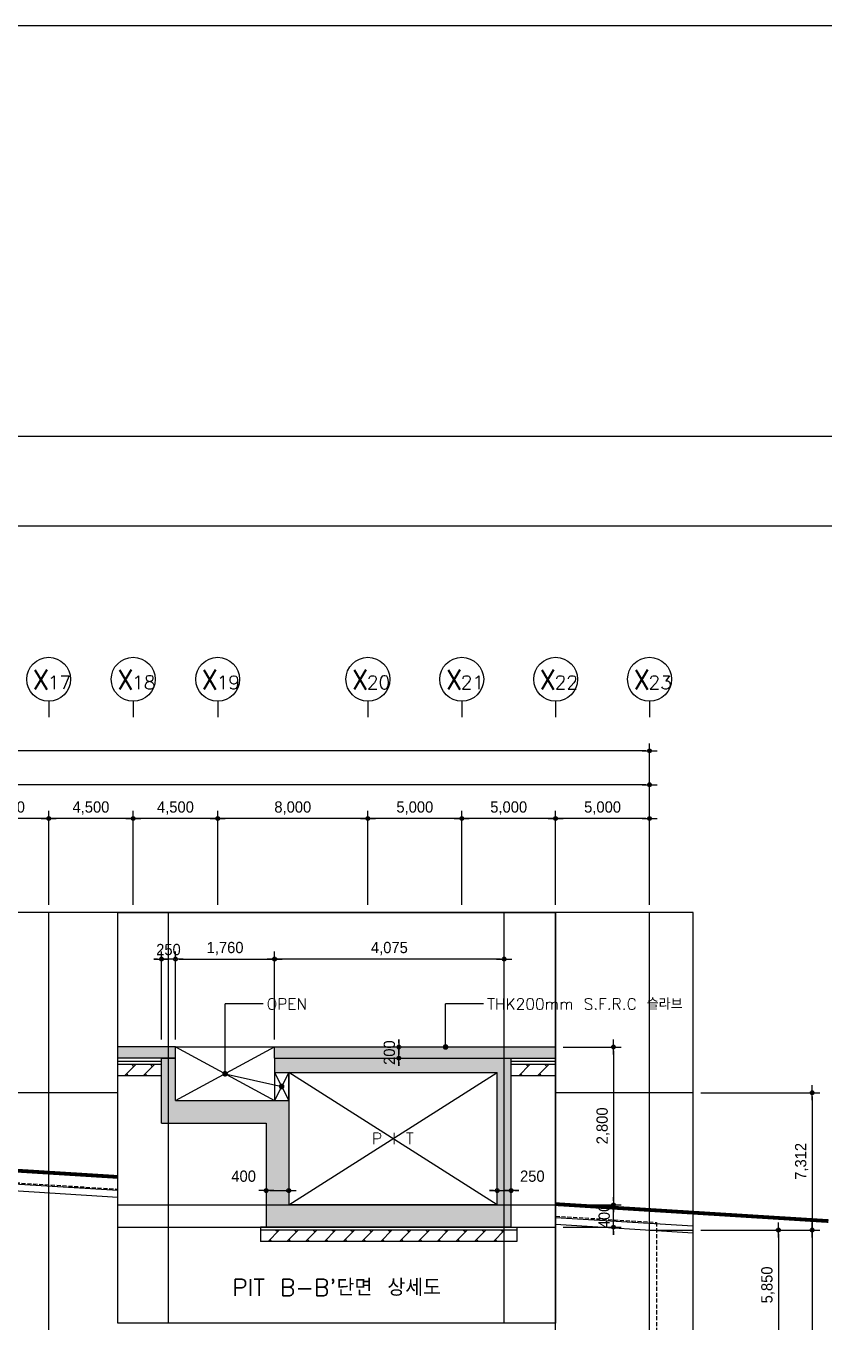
# Model space of a CAD drawing. Header units: millimetres. Extents: x 10462777 to 22643323, y 453826 to 1389191.
# Drawn here: x 11613512 to 11656024, y 723745 to 792772 of the extents above; entities that cross this region are included whole.
import ezdxf
from ezdxf.enums import TextEntityAlignment as Align

# ---------------------------------------------------------------- set-up
doc = ezdxf.new("R2010")
doc.units = ezdxf.units.MM
doc.header["$LTSCALE"] = 200
doc.header["$MEASUREMENT"] = 0
doc.header["$PDMODE"] = 35
doc.header["$PDSIZE"] = -5
doc.linetypes.add('HIDDEN_KS1', pattern=[0.26, 0.18, -0.08])
doc.linetypes.add('PHANTOM', pattern=[2.5, 1.25, -0.25, 0.25, -0.25, 0.25, -0.25])
doc.layers.get('0').update_dxf_attribs({"linetype": 'CONTINUOUS'})
doc.layers.get('DEFPOINTS').update_dxf_attribs({"linetype": 'CONTINUOUS'})
for name, color, linetype in [('252', 252, 'CONTINUOUS'), ('254', 254, 'CONTINUOUS'), ('CEN', 1, 'CONTINUOUS'), ('CENTER', 1, 'CONTINUOUS'), ('DIM', 4, 'CONTINUOUS'), ('E1', 4, 'CONTINUOUS'), ('EL', 9, 'CONTINUOUS'), ('ext', 4, 'CONTINUOUS'), ('HA', 5, 'CONTINUOUS'), ('open', 1, 'CONTINUOUS'), ('S.F.R.C', 2, 'CONTINUOUS'), ('SHEET', 3, 'CONTINUOUS'), ('TEXT', 7, 'CONTINUOUS'), ('WALL', 2, 'CONTINUOUS'), ('대지경계', 2, 'CONTINUOUS'), ('하부벽체', 4, 'HIDDEN_KS1')]:
    doc.layers.add(name, color=color, linetype=linetype)
doc.layers.add('OFF', color=33, linetype='CONTINUOUS', plot=False)
doc.styles.add('HY울릉도L', font='txt.shx ', dxfattribs={"bigfont": ' whgtxt.shx'})
doc.styles.add('HY울릉도M', font='')
doc.styles.get('HY울릉도M').set_extended_font_data('HY울릉도M')
doc.dimstyles.new('150-3', dxfattribs={"dimscale": 300, "dimtxt": 1.5, "dimasz": 0.5, "dimexe": 1, "dimexo": 1, "dimgap": 0.5, "dimtad": 1, "dimdec": 0, "dimdsep": 46, "dimlunit": 6, "dimtxsty": 'HY울릉도M', "dimblk1": 'DIMDOT', "dimblk2": 'DIMDOT', "dimsah": 1, "dimcen": 2.5, "dimdle": 1.5, "dimclrd": 7, "dimclre": 7, "dimclrt": 3, "dimadec": 0, "dimazin": 0, "dimtfac": 1, "dimtdec": 0, "dimtix": 1, "dimtmove": 2, "dimatfit": 3, "dimldrblk": 'DIMDOT', "dimfxl": 1, "dimtvp": 1, "dimtolj": 1, "dimtzin": 0, "dimarcsym": 0})

# ---------------------------------------------------------------- blocks, each defined once
blk = doc.blocks.new('아키람시트')
at = {"layer": 'SHEET', "color": 4}
for p, q in [((163173, -565471), (121173, -565471)), ((122934, -566663), (161875, -566663))]:
    blk.add_line(p, q, dxfattribs=at)
blk = doc.blocks.new('DIMDOT')
at = {"color": 4}
blk.add_line((-2, 0), (2, 0), dxfattribs=at)
at = {"color": 7}
for radius in [0.5, 0.25]:
    blk.add_circle((0, 0), radius, dxfattribs=at)
blk = doc.blocks.new('*D478')
at = {"layer": 'DEFPOINTS', "color": 0, "transparency": 16777216}
for p in [(11546976, 752364), (11546976, 745564), (11646726, 745564)]:
    blk.add_point(p, dxfattribs=at)
at = {"layer": 'DIM', "color": 7, "lineweight": -2, "transparency": 16777216}
for p, q in [((11546976, 745964), (11546976, 752764)), ((11646726, 745964), (11646726, 752764)), ((11646526, 752364), (11547176, 752364))]:
    blk.add_line(p, q, dxfattribs=at)
at = {"layer": 'DIM', "color": 7, "lineweight": -2, "transparency": 16777216, "xscale": 200, "yscale": 200, "zscale": 200, "rotation": 180}
blk.add_blockref('DIMDOT', (11546976, 752364), dxfattribs=at)
at = {"layer": 'DIM', "color": 7, "lineweight": -2, "transparency": 16777216, "xscale": 200, "yscale": 200, "zscale": 200}
blk.add_blockref('DIMDOT', (11646726, 752364), dxfattribs=at)
at = {"layer": 'DIM', "color": 3, "transparency": 16777216, "insert": (11596851, 752921), "char_height": 600, "attachment_point": 5, "style": 'HY울릉도M'}
blk.add_mtext('\\A1;99,750', dxfattribs=at)
blk = doc.blocks.new('*D479')
at = {"layer": 'DEFPOINTS', "color": 0, "transparency": 16777216}
for p in [(11536726, 754164), (11536726, 745564), (11646726, 745564)]:
    blk.add_point(p, dxfattribs=at)
at = {"layer": 'DIM', "color": 7, "lineweight": -2, "transparency": 16777216}
for p, q in [((11536726, 745964), (11536726, 754564)), ((11646726, 745964), (11646726, 754564)), ((11646526, 754164), (11536926, 754164))]:
    blk.add_line(p, q, dxfattribs=at)
at = {"layer": 'DIM', "color": 7, "lineweight": -2, "transparency": 16777216, "xscale": 200, "yscale": 200, "zscale": 200, "rotation": 180}
blk.add_blockref('DIMDOT', (11536726, 754164), dxfattribs=at)
at = {"layer": 'DIM', "color": 7, "lineweight": -2, "transparency": 16777216, "xscale": 200, "yscale": 200, "zscale": 200}
blk.add_blockref('DIMDOT', (11646726, 754164), dxfattribs=at)
at = {"layer": 'DIM', "color": 3, "transparency": 16777216, "insert": (11591726, 754721), "char_height": 600, "attachment_point": 5, "style": 'HY울릉도M'}
blk.add_mtext('\\A1;110,000', dxfattribs=at)
blk = doc.blocks.new('*D480')
at = {"layer": 'DEFPOINTS', "color": 0, "transparency": 16777216}
for p in [(11649057, 728648), (11649057, 679798), (11655390, 679798)]:
    blk.add_point(p, dxfattribs=at)
at = {"layer": 'DIM', "color": 7, "lineweight": -2, "transparency": 16777216}
for p, q in [((11649457, 728648), (11655790, 728648)), ((11655390, 728448), (11655390, 679998)), ((11649457, 679798), (11655790, 679798))]:
    blk.add_line(p, q, dxfattribs=at)
at = {"layer": 'DIM', "color": 7, "lineweight": -2, "transparency": 16777216, "xscale": 200, "yscale": 200, "zscale": 200}
for p, rotation in [((11655390, 728648), 90), ((11655390, 679798), 270)]:
    blk.add_blockref('DIMDOT', p, dxfattribs=dict(at, rotation=rotation))
at = {"layer": 'DIM', "color": 3, "transparency": 16777216, "insert": (11654833, 704223), "char_height": 600, "attachment_point": 5, "rotation": 90, "style": 'HY울릉도M'}
blk.add_mtext('\\A1;48,850', dxfattribs=at)
blk = doc.blocks.new('*D486')
at = {"layer": 'DEFPOINTS', "color": 0, "transparency": 16777216}
for p in [(11610226, 750564), (11610226, 745564), (11614726, 745564)]:
    blk.add_point(p, dxfattribs=at)
at = {"layer": 'DIM', "color": 7, "lineweight": -2, "transparency": 16777216}
for p, q in [((11610226, 745964), (11610226, 750964)), ((11614526, 750564), (11610426, 750564)), ((11614726, 745964), (11614726, 750964))]:
    blk.add_line(p, q, dxfattribs=at)
at = {"layer": 'DIM', "color": 7, "lineweight": -2, "transparency": 16777216, "xscale": 200, "yscale": 200, "zscale": 200, "rotation": 180}
blk.add_blockref('DIMDOT', (11610226, 750564), dxfattribs=at)
at = {"layer": 'DIM', "color": 7, "lineweight": -2, "transparency": 16777216, "xscale": 200, "yscale": 200, "zscale": 200}
blk.add_blockref('DIMDOT', (11614726, 750564), dxfattribs=at)
at = {"layer": 'DIM', "color": 3, "transparency": 16777216, "insert": (11612476, 751121), "char_height": 600, "attachment_point": 5, "style": 'HY울릉도M'}
blk.add_mtext('\\A1;4,500', dxfattribs=at)
blk = doc.blocks.new('*D487')
at = {"layer": 'DEFPOINTS', "color": 0, "transparency": 16777216}
for p in [(11614726, 750564), (11614726, 745564), (11619226, 745564)]:
    blk.add_point(p, dxfattribs=at)
at = {"layer": 'DIM', "color": 7, "lineweight": -2, "transparency": 16777216}
for p, q in [((11614726, 745964), (11614726, 750964)), ((11619026, 750564), (11614926, 750564)), ((11619226, 745964), (11619226, 750964))]:
    blk.add_line(p, q, dxfattribs=at)
at = {"layer": 'DIM', "color": 7, "lineweight": -2, "transparency": 16777216, "xscale": 200, "yscale": 200, "zscale": 200, "rotation": 180}
blk.add_blockref('DIMDOT', (11614726, 750564), dxfattribs=at)
at = {"layer": 'DIM', "color": 7, "lineweight": -2, "transparency": 16777216, "xscale": 200, "yscale": 200, "zscale": 200}
blk.add_blockref('DIMDOT', (11619226, 750564), dxfattribs=at)
at = {"layer": 'DIM', "color": 3, "transparency": 16777216, "insert": (11616976, 751121), "char_height": 600, "attachment_point": 5, "style": 'HY울릉도M'}
blk.add_mtext('\\A1;4,500', dxfattribs=at)
blk = doc.blocks.new('*D488')
at = {"layer": 'DEFPOINTS', "color": 0, "transparency": 16777216}
for p in [(11619226, 750564), (11619226, 745564), (11623726, 745564)]:
    blk.add_point(p, dxfattribs=at)
at = {"layer": 'DIM', "color": 7, "lineweight": -2, "transparency": 16777216}
for p, q in [((11619226, 745964), (11619226, 750964)), ((11623526, 750564), (11619426, 750564)), ((11623726, 745964), (11623726, 750964))]:
    blk.add_line(p, q, dxfattribs=at)
at = {"layer": 'DIM', "color": 7, "lineweight": -2, "transparency": 16777216, "xscale": 200, "yscale": 200, "zscale": 200, "rotation": 180}
blk.add_blockref('DIMDOT', (11619226, 750564), dxfattribs=at)
at = {"layer": 'DIM', "color": 7, "lineweight": -2, "transparency": 16777216, "xscale": 200, "yscale": 200, "zscale": 200}
blk.add_blockref('DIMDOT', (11623726, 750564), dxfattribs=at)
at = {"layer": 'DIM', "color": 3, "transparency": 16777216, "insert": (11621476, 751121), "char_height": 600, "attachment_point": 5, "style": 'HY울릉도M'}
blk.add_mtext('\\A1;4,500', dxfattribs=at)
blk = doc.blocks.new('*D489')
at = {"layer": 'DEFPOINTS', "color": 0, "transparency": 16777216}
for p in [(11623726, 750564), (11623726, 745564), (11631726, 745564)]:
    blk.add_point(p, dxfattribs=at)
at = {"layer": 'DIM', "color": 7, "lineweight": -2, "transparency": 16777216}
for p, q in [((11623726, 745964), (11623726, 750964)), ((11631526, 750564), (11623926, 750564)), ((11631726, 745964), (11631726, 750964))]:
    blk.add_line(p, q, dxfattribs=at)
at = {"layer": 'DIM', "color": 7, "lineweight": -2, "transparency": 16777216, "xscale": 200, "yscale": 200, "zscale": 200, "rotation": 180}
blk.add_blockref('DIMDOT', (11623726, 750564), dxfattribs=at)
at = {"layer": 'DIM', "color": 7, "lineweight": -2, "transparency": 16777216, "xscale": 200, "yscale": 200, "zscale": 200}
blk.add_blockref('DIMDOT', (11631726, 750564), dxfattribs=at)
at = {"layer": 'DIM', "color": 3, "transparency": 16777216, "insert": (11627726, 751121), "char_height": 600, "attachment_point": 5, "style": 'HY울릉도M'}
blk.add_mtext('\\A1;8,000', dxfattribs=at)
blk = doc.blocks.new('*D490')
at = {"layer": 'DEFPOINTS', "color": 0, "transparency": 16777216}
for p in [(11631726, 750564), (11631726, 745564), (11636726, 745564)]:
    blk.add_point(p, dxfattribs=at)
at = {"layer": 'DIM', "color": 7, "lineweight": -2, "transparency": 16777216}
for p, q in [((11631726, 745964), (11631726, 750964)), ((11636526, 750564), (11631926, 750564)), ((11636726, 745964), (11636726, 750964))]:
    blk.add_line(p, q, dxfattribs=at)
at = {"layer": 'DIM', "color": 7, "lineweight": -2, "transparency": 16777216, "xscale": 200, "yscale": 200, "zscale": 200, "rotation": 180}
blk.add_blockref('DIMDOT', (11631726, 750564), dxfattribs=at)
at = {"layer": 'DIM', "color": 7, "lineweight": -2, "transparency": 16777216, "xscale": 200, "yscale": 200, "zscale": 200}
blk.add_blockref('DIMDOT', (11636726, 750564), dxfattribs=at)
at = {"layer": 'DIM', "color": 3, "transparency": 16777216, "insert": (11634226, 751121), "char_height": 600, "attachment_point": 5, "style": 'HY울릉도M'}
blk.add_mtext('\\A1;5,000', dxfattribs=at)
blk = doc.blocks.new('*D491')
at = {"layer": 'DEFPOINTS', "color": 0, "transparency": 16777216}
for p in [(11636726, 750564), (11636726, 745564), (11641726, 745564)]:
    blk.add_point(p, dxfattribs=at)
at = {"layer": 'DIM', "color": 7, "lineweight": -2, "transparency": 16777216}
for p, q in [((11636726, 745964), (11636726, 750964)), ((11641526, 750564), (11636926, 750564)), ((11641726, 745964), (11641726, 750964))]:
    blk.add_line(p, q, dxfattribs=at)
at = {"layer": 'DIM', "color": 7, "lineweight": -2, "transparency": 16777216, "xscale": 200, "yscale": 200, "zscale": 200, "rotation": 180}
blk.add_blockref('DIMDOT', (11636726, 750564), dxfattribs=at)
at = {"layer": 'DIM', "color": 7, "lineweight": -2, "transparency": 16777216, "xscale": 200, "yscale": 200, "zscale": 200}
blk.add_blockref('DIMDOT', (11641726, 750564), dxfattribs=at)
at = {"layer": 'DIM', "color": 3, "transparency": 16777216, "insert": (11639226, 751121), "char_height": 600, "attachment_point": 5, "style": 'HY울릉도M'}
blk.add_mtext('\\A1;5,000', dxfattribs=at)
blk = doc.blocks.new('*D492')
at = {"layer": 'DEFPOINTS', "color": 0, "transparency": 16777216}
for p in [(11641726, 750564), (11641726, 745564), (11646726, 745564)]:
    blk.add_point(p, dxfattribs=at)
at = {"layer": 'DIM', "color": 7, "lineweight": -2, "transparency": 16777216}
for p, q in [((11641726, 745964), (11641726, 750964)), ((11646526, 750564), (11641926, 750564)), ((11646726, 745964), (11646726, 750964))]:
    blk.add_line(p, q, dxfattribs=at)
at = {"layer": 'DIM', "color": 7, "lineweight": -2, "transparency": 16777216, "xscale": 200, "yscale": 200, "zscale": 200, "rotation": 180}
blk.add_blockref('DIMDOT', (11641726, 750564), dxfattribs=at)
at = {"layer": 'DIM', "color": 7, "lineweight": -2, "transparency": 16777216, "xscale": 200, "yscale": 200, "zscale": 200}
blk.add_blockref('DIMDOT', (11646726, 750564), dxfattribs=at)
at = {"layer": 'DIM', "color": 3, "transparency": 16777216, "insert": (11644226, 751121), "char_height": 600, "attachment_point": 5, "style": 'HY울릉도M'}
blk.add_mtext('\\A1;5,000', dxfattribs=at)
blk = doc.blocks.new('bloon')
at = {"layer": 'TEXT'}
blk.add_line((0, 846), (0, 0), dxfattribs=at)
blk.add_circle((0, 2015), 1169, dxfattribs=at)
blk = doc.blocks.new('*D495')
at = {"layer": 'DEFPOINTS', "color": 0, "transparency": 16777216}
for p in [(11649057, 728648), (11649057, 722798), (11653590, 722798)]:
    blk.add_point(p, dxfattribs=at)
at = {"layer": 'DIM', "color": 7, "lineweight": -2, "transparency": 16777216}
for p, q in [((11649457, 728648), (11653990, 728648)), ((11653590, 728448), (11653590, 722998)), ((11649457, 722798), (11653990, 722798))]:
    blk.add_line(p, q, dxfattribs=at)
at = {"layer": 'DIM', "color": 7, "lineweight": -2, "transparency": 16777216, "xscale": 200, "yscale": 200, "zscale": 200}
for p, rotation in [((11653590, 728648), 90), ((11653590, 722798), 270)]:
    blk.add_blockref('DIMDOT', p, dxfattribs=dict(at, rotation=rotation))
at = {"layer": 'DIM', "color": 3, "transparency": 16777216, "insert": (11653033, 725723), "char_height": 600, "attachment_point": 5, "rotation": 90, "style": 'HY울릉도M'}
blk.add_mtext('\\A1;5,850', dxfattribs=at)
blk = doc.blocks.new('*D496')
at = {"layer": 'DEFPOINTS', "color": 0, "transparency": 16777216}
for p in [(11649057, 735960), (11649057, 728648), (11655390, 728648)]:
    blk.add_point(p, dxfattribs=at)
at = {"layer": 'DIM', "color": 7, "lineweight": -2, "transparency": 16777216}
for p, q in [((11649457, 735960), (11655790, 735960)), ((11655390, 735760), (11655390, 728848)), ((11649457, 728648), (11655790, 728648))]:
    blk.add_line(p, q, dxfattribs=at)
at = {"layer": 'DIM', "color": 7, "lineweight": -2, "transparency": 16777216, "xscale": 200, "yscale": 200, "zscale": 200}
for p, rotation in [((11655390, 735960), 90), ((11655390, 728648), 270)]:
    blk.add_blockref('DIMDOT', p, dxfattribs=dict(at, rotation=rotation))
at = {"layer": 'DIM', "color": 3, "transparency": 16777216, "insert": (11654833, 732304), "char_height": 600, "attachment_point": 5, "rotation": 90, "style": 'HY울릉도M'}
blk.add_mtext('\\A1;7,312', dxfattribs=at)
blk = doc.blocks.new('*D455')
at = {"layer": 'DEFPOINTS', "color": 0, "transparency": 16777216}
for p in [(11626759, 743080), (11621479, 738394, -1216), (11626759, 738394, -1216)]:
    blk.add_point(p, dxfattribs=at)
at = {"layer": 'DIM', "color": 7, "lineweight": -2, "transparency": 16777216}
for p, q in [((11621479, 738794), (11621479, 743480)), ((11626759, 738794), (11626759, 743480)), ((11621679, 743080), (11626559, 743080))]:
    blk.add_line(p, q, dxfattribs=at)
at = {"layer": 'DIM', "color": 7, "lineweight": -2, "transparency": 16777216, "xscale": 200, "yscale": 200, "zscale": 200, "rotation": 180}
blk.add_blockref('DIMDOT', (11621479, 743080), dxfattribs=at)
at = {"layer": 'DIM', "color": 7, "lineweight": -2, "transparency": 16777216, "xscale": 200, "yscale": 200, "zscale": 200}
blk.add_blockref('DIMDOT', (11626759, 743080), dxfattribs=at)
at = {"layer": 'DIM', "color": 3, "transparency": 16777216, "insert": (11624119, 743637), "char_height": 600, "attachment_point": 5, "style": 'HY울릉도M'}
blk.add_mtext('\\A1;1,760', dxfattribs=at)
blk = doc.blocks.new('*D456')
at = {"layer": 'DEFPOINTS', "color": 0, "transparency": 16777216}
for p in [(11626759, 743080), (11626759, 738394, -1216), (11638984, 738394, -1216)]:
    blk.add_point(p, dxfattribs=at)
at = {"layer": 'DIM', "color": 7, "lineweight": -2, "transparency": 16777216}
for p, q in [((11626759, 738794), (11626759, 743480)), ((11638984, 738794), (11638984, 743480)), ((11638784, 743080), (11626959, 743080))]:
    blk.add_line(p, q, dxfattribs=at)
at = {"layer": 'DIM', "color": 7, "lineweight": -2, "transparency": 16777216, "xscale": 200, "yscale": 200, "zscale": 200, "rotation": 180}
blk.add_blockref('DIMDOT', (11626759, 743080), dxfattribs=at)
at = {"layer": 'DIM', "color": 7, "lineweight": -2, "transparency": 16777216, "xscale": 200, "yscale": 200, "zscale": 200}
blk.add_blockref('DIMDOT', (11638984, 743080), dxfattribs=at)
at = {"layer": 'DIM', "color": 3, "transparency": 16777216, "insert": (11632871, 743637), "char_height": 600, "attachment_point": 5, "style": 'HY울릉도M'}
blk.add_mtext('\\A1;4,075', dxfattribs=at)
blk = doc.blocks.new('*D457')
at = {"layer": 'DEFPOINTS', "color": 0, "transparency": 16777216}
for p in [(11641726, 738394, -1216), (11641726, 729994, -1216), (11644813, 729994)]:
    blk.add_point(p, dxfattribs=at)
at = {"layer": 'DIM', "color": 7, "lineweight": -2, "transparency": 16777216}
for p, q in [((11642126, 738394), (11645213, 738394)), ((11644813, 738194), (11644813, 730194)), ((11642126, 729994), (11645213, 729994))]:
    blk.add_line(p, q, dxfattribs=at)
at = {"layer": 'DIM', "color": 7, "lineweight": -2, "transparency": 16777216, "xscale": 200, "yscale": 200, "zscale": 200}
for p, rotation in [((11644813, 738394), 90), ((11644813, 729994), 270)]:
    blk.add_blockref('DIMDOT', p, dxfattribs=dict(at, rotation=rotation))
at = {"layer": 'DIM', "color": 3, "transparency": 16777216, "insert": (11644256, 734194), "char_height": 600, "attachment_point": 5, "rotation": 90, "style": 'HY울릉도M'}
blk.add_mtext('\\A1;2,800', dxfattribs=at)
blk = doc.blocks.new('*D458')
at = {"layer": 'DEFPOINTS', "color": 0, "transparency": 16777216}
for p in [(11641726, 729994, -1216), (11644813, 729994), (11641726, 728794, -1216)]:
    blk.add_point(p, dxfattribs=at)
at = {"layer": 'DIM', "color": 7, "lineweight": -2, "transparency": 16777216}
for p, q in [((11644813, 730194), (11644813, 730394)), ((11642126, 729994), (11645213, 729994)), ((11644813, 728794), (11644813, 729994)), ((11642126, 728794), (11645213, 728794)), ((11644813, 728594), (11644813, 728394))]:
    blk.add_line(p, q, dxfattribs=at)
at = {"layer": 'DIM', "color": 7, "lineweight": -2, "transparency": 16777216, "xscale": 200, "yscale": 200, "zscale": 200}
for p, rotation in [((11644813, 729994), 270), ((11644813, 728794), 90)]:
    blk.add_blockref('DIMDOT', p, dxfattribs=dict(at, rotation=rotation))
at = {"layer": 'DIM', "color": 3, "transparency": 16777216, "insert": (11644313, 729394), "char_height": 600, "attachment_point": 5, "rotation": 90, "style": 'HY울릉도M'}
blk.add_mtext('\\A1;400', dxfattribs=at)
blk = doc.blocks.new('*D459')
at = {"layer": 'DEFPOINTS', "color": 0, "transparency": 16777216}
for p in [(11633372, 738394), (11633372, 738394), (11633372, 737794)]:
    blk.add_point(p, dxfattribs=at)
at = {"layer": 'DIM', "color": 7, "lineweight": -2, "transparency": 16777216}
for p, q in [((11633372, 738594), (11633372, 738794)), ((11633372, 737794), (11633372, 738394)), ((11633372, 737594), (11633372, 737394))]:
    blk.add_line(p, q, dxfattribs=at)
at = {"layer": 'DIM', "color": 7, "lineweight": -2, "transparency": 16777216, "xscale": 200, "yscale": 200, "zscale": 200}
for p, rotation in [((11633372, 738394), 270), ((11633372, 737794), 90)]:
    blk.add_blockref('DIMDOT', p, dxfattribs=dict(at, rotation=rotation))
at = {"layer": 'DIM', "color": 3, "transparency": 16777216, "insert": (11632872, 738094), "char_height": 600, "attachment_point": 5, "rotation": 90, "style": 'HY울릉도M'}
blk.add_mtext('\\A1;200', dxfattribs=at)
blk = doc.blocks.new('*D460')
at = {"layer": 'DEFPOINTS', "color": 0, "transparency": 16777216}
for p in [(11626309, 730744), (11627509, 730744), (11627509, 730744)]:
    blk.add_point(p, dxfattribs=at)
at = {"layer": 'DIM', "color": 7, "lineweight": -2, "transparency": 16777216}
for p, q in [((11626309, 731144), (11626309, 731144)), ((11626509, 730744), (11627309, 730744)), ((11627509, 730344), (11627509, 730344))]:
    blk.add_line(p, q, dxfattribs=at)
at = {"layer": 'DIM', "color": 7, "lineweight": -2, "transparency": 16777216, "xscale": 200, "yscale": 200, "zscale": 200, "rotation": 180}
blk.add_blockref('DIMDOT', (11626309, 730744), dxfattribs=at)
at = {"layer": 'DIM', "color": 7, "lineweight": -2, "transparency": 16777216, "xscale": 200, "yscale": 200, "zscale": 200}
blk.add_blockref('DIMDOT', (11627509, 730744), dxfattribs=at)
at = {"layer": 'DIM', "color": 3, "transparency": 16777216, "insert": (11625109, 731512), "char_height": 600, "attachment_point": 5, "style": 'HY울릉도M'}
blk.add_mtext('\\A1;400', dxfattribs=at)
blk = doc.blocks.new('*D461')
at = {"layer": 'DEFPOINTS', "color": 0, "transparency": 16777216}
for p in [(11638609, 730744), (11639359, 730744), (11639359, 730744)]:
    blk.add_point(p, dxfattribs=at)
at = {"layer": 'DIM', "color": 7, "lineweight": -2, "transparency": 16777216}
for p, q in [((11638609, 731144), (11638609, 731144)), ((11638409, 730744), (11638209, 730744)), ((11638609, 730744), (11639359, 730744)), ((11639559, 730744), (11639759, 730744))]:
    blk.add_line(p, q, dxfattribs=at)
at = {"layer": 'DIM', "color": 7, "lineweight": -2, "transparency": 16777216, "xscale": 200, "yscale": 200, "zscale": 200}
blk.add_blockref('DIMDOT', (11638609, 730744), dxfattribs=at)
at = {"layer": 'DIM', "color": 7, "lineweight": -2, "transparency": 16777216, "xscale": 200, "yscale": 200, "zscale": 200, "rotation": 180}
blk.add_blockref('DIMDOT', (11639359, 730744), dxfattribs=at)
at = {"layer": 'DIM', "color": 3, "transparency": 16777216, "insert": (11640484, 731512), "char_height": 600, "attachment_point": 5, "style": 'HY울릉도M'}
blk.add_mtext('\\A1;250', dxfattribs=at)
blk = doc.blocks.new('*D462')
at = {"layer": 'DEFPOINTS', "color": 0, "transparency": 16777216}
for p in [(11620729, 743080), (11620729, 738394, -1216), (11621479, 738394, -1216)]:
    blk.add_point(p, dxfattribs=at)
at = {"layer": 'DIM', "color": 7, "lineweight": -2, "transparency": 16777216}
for p, q in [((11620729, 738794), (11620729, 743480)), ((11621479, 738794), (11621479, 743480)), ((11620529, 743080), (11620329, 743080)), ((11621479, 743080), (11620729, 743080)), ((11621679, 743080), (11621879, 743080))]:
    blk.add_line(p, q, dxfattribs=at)
at = {"layer": 'DIM', "color": 7, "lineweight": -2, "transparency": 16777216, "xscale": 200, "yscale": 200, "zscale": 200}
blk.add_blockref('DIMDOT', (11620729, 743080), dxfattribs=at)
at = {"layer": 'DIM', "color": 7, "lineweight": -2, "transparency": 16777216, "xscale": 200, "yscale": 200, "zscale": 200, "rotation": 180}
blk.add_blockref('DIMDOT', (11621479, 743080), dxfattribs=at)
at = {"layer": 'DIM', "color": 3, "transparency": 16777216, "insert": (11621104, 743580), "char_height": 600, "attachment_point": 5, "style": 'HY울릉도M'}
blk.add_mtext('\\A1;250', dxfattribs=at)

msp = doc.modelspace()

# ---------------------------------------------------------------- hatches: boundary and pattern name
at = {"layer": '252'}
h = msp.add_hatch(color=256, dxfattribs=at)
h.paths.add_polyline_path([(11621478.71196, 737794.20758), (11621478.71196, 738394.20758), (11618403.71196, 738394.20758), (11618403.71196, 737794.20758)])
h.paths.add_polyline_path([(11626758.71196, 738394.20758), (11626758.71196, 737794.20758), (11641725.71196, 737794.20758), (11641725.71196, 738394.20758)])
at = {"layer": '254'}
msp.add_hatch(color=256, dxfattribs=at).paths.add_polyline_path([(11638608.71196, 737044.20758), (11638608.71196, 729994.20758), (11627508.71196, 729994.20758), (11627508.71196, 735544.20758), (11621478.71196, 735544.20758), (11621478.71196, 737794.20758), (11620728.71196, 737794.20758), (11620728.71196, 734344.20758), (11626308.71196, 734344.20758), (11626308.71196, 728794.20758), (11639358.71196, 728794.20758), (11639358.71196, 737794.20758), (11626758.71196, 737794.20758), (11626758.71196, 737044.20758)])

# ---------------------------------------------------------------- linework, layer by layer
at = {"layer": 'CEN'}
for p, q in [((11614725.71196, 670904.89188), (11614725.71196, 745563.67675)), ((11619225.71196, 745563.60612), (11619225.71196, 745563.68082)), ((11623725.71196, 745563.60612), (11623725.71196, 745563.68489)), ((11631725.71196, 745563.60612), (11631725.71196, 745563.69214)), ((11636725.71196, 745563.60612), (11636725.71196, 745563.69666)), ((11641725.71196, 670904.91633), (11641725.71196, 745563.70119)), ((11646725.71196, 670904.92086), (11646725.71196, 745563.70572)), ((11618403.71196, 735959.9526), (11606742.71196, 735959.9526)), ((11649056.68457, 735959.9526), (11641725.71196, 735959.9526)), ((11606742.71196, 731490.01059), (11618403.71196, 730766.36489)), ((11606742.71196, 731129.31807), (11618403.71196, 730405.67236)), ((11641725.71196, 729319.07347), (11649056.68457, 728864.13591)), ((11641725.71196, 728958.38094), (11649056.68457, 728503.44338)), ((11646725.71196, 728648.09636), (11649056.68457, 728648.09636))]:
    msp.add_line(p, q, dxfattribs=at)
at = {"layer": 'CENTER'}
for p, q in [((11621103.71196, 723691.31407, 0), (11621103.71196, 745563.60612, 0)), ((11638983.71196, 723691.31407, 0), (11638983.71196, 745563.60612, 0)), ((11618403.71196, 729994.20758), (11641725.71196, 729994.20758)), ((11618403.71196, 728794.20758), (11641725.71196, 728794.20758))]:
    msp.add_line(p, q, dxfattribs=at)
at = {"layer": 'E1', "ltscale": 10}
msp.add_lwpolyline([(11641725.71196, 723691.31407), (11618403.71196, 723691.31407), (11618403.71196, 745563.60612), (11641725.71196, 745563.60612)], close=True, dxfattribs=at)
at = {"layer": 'EL', "ltscale": 10}
msp.add_line((11714377, 792772), (11143820, 792772), dxfattribs=at)
at = {"layer": 'ext'}
for p, q in [((11620728.71196, 737614.20758), (11618403.71196, 737614.20758)), ((11620728.71196, 737464.20758), (11618403.71196, 737464.20758)), ((11641725.71196, 737614.20758, 0), (11639358.71196, 737614.20758, 0)), ((11641725.71196, 737464.20758, 0), (11639358.71196, 737464.20758, 0)), ((11620728.71196, 736864.20758), (11618403.71196, 736864.20758)), ((11641725.71196, 736864.20758, 0), (11639358.71196, 736864.20758, 0)), ((11626008.71196, 728794.20758), (11626008.71196, 728044.20758)), ((11626308.71196, 728794.20758), (11626008.71196, 728794.20758)), ((11639658.71196, 728644.20758), (11626008.71196, 728644.20758)), ((11639358.71196, 728794.20758), (11639658.71196, 728794.20758)), ((11639658.71196, 728794.20758), (11639658.71196, 728044.20758)), ((11639658.71196, 728044.20758), (11626008.71196, 728044.20758))]:
    msp.add_line(p, q, dxfattribs=at)
at = {"layer": 'HA'}
for p, q in [((11618762.71842, 736864.20773), (11619362.71842, 737464.20773)), ((11619262.71842, 737364.20773), (11619162.71842, 737464.20773)), ((11619762.71842, 736864.20773), (11620362.71842, 737464.20773)), ((11620262.71842, 737364.20773), (11620162.71842, 737464.20773)), ((11639758.71196, 736864.20773, 0), (11640358.71196, 737464.20773, 0)), ((11640258.71196, 737364.20773, 0), (11640158.71196, 737464.20773, 0)), ((11640758.71196, 736864.20773, 0), (11641358.71196, 737464.20773, 0)), ((11641258.71196, 737364.20773, 0), (11641158.71196, 737464.20773, 0)), ((11618862.71842, 736964.20773), (11618962.71842, 736864.20773)), ((11619862.71842, 736964.20773), (11619962.71842, 736864.20773)), ((11639858.71196, 736964.20773, 0), (11639958.71196, 736864.20773, 0)), ((11640858.71196, 736964.20773, 0), (11640958.71196, 736864.20773, 0)), ((11626408.71196, 728044.20773), (11627008.71196, 728644.20773)), ((11626908.71196, 728544.20773), (11626808.71196, 728644.20773)), ((11627408.71196, 728044.20773), (11628008.71196, 728644.20773)), ((11627908.71196, 728544.20773), (11627808.71196, 728644.20773)), ((11628408.71196, 728044.20773), (11629008.71196, 728644.20773)), ((11628908.71196, 728544.20773), (11628808.71196, 728644.20773)), ((11629408.71196, 728044.20773), (11630008.71196, 728644.20773)), ((11629908.71196, 728544.20773), (11629808.71196, 728644.20773)), ((11630408.71196, 728044.20773), (11631008.71196, 728644.20773)), ((11630908.71196, 728544.20773), (11630808.71196, 728644.20773)), ((11631408.71196, 728044.20773), (11632008.71196, 728644.20773)), ((11631908.71196, 728544.20773), (11631808.71196, 728644.20773)), ((11632408.71196, 728044.20773), (11633008.71196, 728644.20773)), ((11632908.71196, 728544.20773), (11632808.71196, 728644.20773)), ((11633408.71196, 728044.20773), (11634008.71196, 728644.20773)), ((11633908.71196, 728544.20773), (11633808.71196, 728644.20773)), ((11634408.71196, 728044.20773), (11635008.71196, 728644.20773)), ((11634908.71196, 728544.20773), (11634808.71196, 728644.20773)), ((11635408.71196, 728044.20773), (11636008.71196, 728644.20773)), ((11635908.71196, 728544.20773), (11635808.71196, 728644.20773)), ((11636408.71196, 728044.20773), (11637008.71196, 728644.20773)), ((11636908.71196, 728544.20773), (11636808.71196, 728644.20773)), ((11637408.71196, 728044.20773), (11638008.71196, 728644.20773)), ((11637908.71196, 728544.20773), (11637808.71196, 728644.20773)), ((11638408.71196, 728044.20773), (11639008.71196, 728644.20773)), ((11638908.71196, 728544.20773), (11638808.71196, 728644.20773)), ((11626508.71196, 728144.20773), (11626608.71196, 728044.20773)), ((11627508.71196, 728144.20773), (11627608.71196, 728044.20773)), ((11628508.71196, 728144.20773), (11628608.71196, 728044.20773)), ((11629508.71196, 728144.20773), (11629608.71196, 728044.20773)), ((11630508.71196, 728144.20773), (11630608.71196, 728044.20773)), ((11631508.71196, 728144.20773), (11631608.71196, 728044.20773)), ((11632508.71196, 728144.20773), (11632608.71196, 728044.20773)), ((11633508.71196, 728144.20773), (11633608.71196, 728044.20773)), ((11634508.71196, 728144.20773), (11634608.71196, 728044.20773)), ((11635508.71196, 728144.20773), (11635608.71196, 728044.20773)), ((11636508.71196, 728144.20773), (11636608.71196, 728044.20773)), ((11637508.71196, 728144.20773), (11637608.71196, 728044.20773)), ((11638508.71196, 728144.20773), (11638608.71196, 728044.20773))]:
    msp.add_line(p, q, dxfattribs=at)
at = {"layer": 'OFF', "color": 156, "ltscale": 10}
msp.add_lwpolyline([(11526804.71195, 745563.59714), (11526804.71195, 670904.81228), (11649056.68457, 670904.92297), (11649056.68457, 745563.70783)], close=True, dxfattribs=at)
at = {"layer": 'open', "ltscale": 6}
for p, q in [((11621478.71196, 738394.20758), (11626758.71196, 738394.20758)), ((11621478.71196, 738394.20758), (11626758.71196, 735544.20758)), ((11621478.71196, 735544.20758), (11626758.71196, 738394.20758)), ((11626758.71196, 737044.20758), (11626758.71196, 735544.20758)), ((11626758.71196, 737044.20758), (11627508.71196, 735544.20758)), ((11627508.71196, 737044.20758), (11626758.71196, 735544.20758)), ((11627508.71196, 737044.20758), (11627508.71196, 735544.20758)), ((11627508.71196, 735544.20758), (11627508.71196, 737044.20758)), ((11627508.71196, 729994.20758), (11638608.71196, 737044.20758, 0)), ((11638608.71196, 729994.20758, 0), (11627508.71196, 737044.20758))]:
    msp.add_line(p, q, dxfattribs=at)
at = {"layer": 'S.F.R.C'}
for p, q in [((11621478.71196, 738394.20758), (11618403.71196, 738394.20758)), ((11621478.71196, 737794.20758), (11621478.71196, 738394.20758)), ((11626758.71196, 738394.20758), (11641725.71196, 738394.20758)), ((11626758.71196, 737794.20758), (11626758.71196, 738394.20758)), ((11621478.71196, 737794.20758), (11618403.71196, 737794.20758)), ((11626758.71196, 737794.20758), (11641725.71196, 737794.20758))]:
    msp.add_line(p, q, dxfattribs=at)
at = {"layer": 'TEXT'}
for p, q in [((11624118.71196, 736969.20758), (11624118.71196, 740684.93792)), ((11626146.00711, 740684.93792), (11624118.71196, 740684.93792)), ((11637892.27178, 740684.93792), (11635864.97662, 740684.93792)), ((11635864.97662, 738394.20758), (11635864.97662, 740684.93792)), ((11624118.71196, 736969.20758), (11627133.71196, 736294.20758))]:
    msp.add_line(p, q, dxfattribs=at)
at = {"layer": 'TEXT', "const_width": 150}
for points in [[(11635789.97662, 738394.20758, 1), (11635939.97662, 738394.20758, 1)], [(11624043.71196, 736969.20758, 1), (11624193.71196, 736969.20758, 1)], [(11627058.71196, 736294.20758, 1), (11627208.71196, 736294.20758, 1)]]:
    msp.add_lwpolyline(points, format="xyb", close=True, dxfattribs=at)
at = {"layer": 'WALL'}
for p, q in [((11620728.71196, 734344.20758), (11620728.71196, 737794.20758)), ((11620728.71196, 737794.20758), (11621478.71196, 737794.20758)), ((11621478.71196, 735544.20758), (11621478.71196, 737794.20758)), ((11626758.71196, 737794.20758), (11639358.71196, 737794.20758)), ((11626758.71196, 737794.20758), (11626758.71196, 737044.20758)), ((11639358.71196, 728794.20758), (11639358.71196, 737794.20758, 0)), ((11626758.71196, 737044.20758), (11638608.71196, 737044.20758, 0)), ((11638608.71196, 729994.20758, 0), (11638608.71196, 737044.20758, 0)), ((11621478.71196, 735544.20758), (11627508.71196, 735544.20758)), ((11627508.71196, 735544.20758), (11627508.71196, 729994.20758)), ((11620728.71196, 734344.20758), (11626308.71196, 734344.20758)), ((11626308.71196, 734344.20758), (11626308.71196, 728794.20758)), ((11638608.71196, 729994.20758, 0), (11627508.71196, 729994.20758)), ((11639358.71196, 728794.20758), (11626308.71196, 728794.20758))]:
    msp.add_line(p, q, dxfattribs=at)
at = {"layer": '대지경계', "linetype": 'PHANTOM', "ltscale": 5, "const_width": 200}
for points in [[(11618403.71196, 731473.94937), (11606742.71196, 732197.85611)], [(11656257.29448, 729124.0254), (11641725.71196, 730026.13589)]]:
    msp.add_lwpolyline(points, dxfattribs=at)
at = {"layer": '하부벽체', "ltscale": 6}
for points in [[(11606742.71196, 731550.86109), (11618403.71196, 730828.55348)], [(11641725.71196, 729383.93826), (11647103.21196, 729050.84426), (11647103.21196, 679270.28093), (11536348.21196, 679270.28093), (11536348.21196, 723325.28093), (11576625.71196, 723325.28093), (11576625.71196, 728498.09636), (11547025.71196, 728498.09636)]]:
    msp.add_lwpolyline(points, dxfattribs=at)

# ---------------------------------------------------------------- block references
at = {"xscale": 4, "yscale": 4, "zscale": 4}
msp.add_blockref('아키람시트', (11023015.41962, 3032798.09622), dxfattribs=at)
at = {"layer": 'TEXT'}
for p in [(11614725.71196, 755963.60612), (11619225.71196, 755963.60612), (11623725.71196, 755963.60612), (11631725.71196, 755963.60612), (11636725.71196, 755963.60612), (11641725.71196, 755963.60612), (11646725.71196, 755963.60612)]:
    msp.add_blockref('bloon', p, dxfattribs=at)

# ---------------------------------------------------------------- texts
at = {"layer": 'TEXT', "style": 'HY울릉도L'}
for s, height, p in [('X', 1036.41316, (11614306.55024, 757958.53841)), ('17', 724.764444, (11615291.74458, 757806.46363)), ('X', 1036.41316, (11618806.55024, 757958.53841)), ('18', 724.764444, (11619791.74458, 757806.46363)), ('X', 1036.41316, (11623306.55024, 757958.53841)), ('19', 724.764444, (11624291.74458, 757806.46363)), ('X', 1036.41316, (11631306.55024, 757958.53841)), ('20', 724.764444, (11632291.74458, 757806.46363)), ('X', 1036.41316, (11636306.55024, 757958.53841)), ('21', 724.764444, (11637291.74458, 757806.46363)), ('X', 1036.41316, (11641306.55024, 757958.53841)), ('22', 724.764444, (11642291.74458, 757806.46363)), ('X', 1036.41316, (11646306.55024, 757958.53841)), ('23', 724.764444, (11647291.74458, 757806.46363)), ('P I T', 600, (11633058.71196, 733519.20758, 0)), ("PIT B-B'단면 상세도", 900, (11630064.71196, 725626.5617))]:
    msp.add_text(s, height=height, dxfattribs=at).set_placement(p, align=Align.MIDDLE)
for s, p in [('OPEN', (11626332.6825, 740684.93792)), ('THK200mm S.F.R.C 슬라브', (11638078.94717, 740684.93792))]:
    msp.add_text(s, height=600, dxfattribs=at).set_placement(p, align=Align.MIDDLE_LEFT)

# ---------------------------------------------------------------- dimensions: what is measured, and where the dimension line sits
at = {"layer": 'DIM'}
for base, p1, p2, override, picture, middle in [((11536725.71196, 754163.60612), (11646725.71196, 745563.60612), (11536725.71196, 745563.60612), {"dimscale": 400}, '*D479', (11591725.71196, 754720.74898)), ((11546975.71196, 752363.60612), (11646725.71196, 745563.60612), (11546975.71196, 745563.60612), {"dimscale": 400}, '*D478', (11596850.71196, 752920.74898)), ((11610225.71196, 750563.60612), (11614725.71196, 745563.60612), (11610225.71196, 745563.60612), {"dimscale": 400}, '*D486', (11612475.71196, 751120.74898)), ((11614725.71196, 750563.60612), (11619225.71196, 745563.60612), (11614725.71196, 745563.60612), {"dimscale": 400}, '*D487', (11616975.71196, 751120.74898)), ((11619225.71196, 750563.60612), (11623725.71196, 745563.60612), (11619225.71196, 745563.60612), {"dimscale": 400}, '*D488', (11621475.71196, 751120.74898)), ((11623725.71196, 750563.60612), (11631725.71196, 745563.60612), (11623725.71196, 745563.60612), {"dimscale": 400}, '*D489', (11627725.71196, 751120.74898)), ((11631725.71196, 750563.60612), (11636725.71196, 745563.60612), (11631725.71196, 745563.60612), {"dimscale": 400}, '*D490', (11634225.71196, 751120.74898)), ((11636725.71196, 750563.60612), (11641725.71196, 745563.60612), (11636725.71196, 745563.60612), {"dimscale": 400}, '*D491', (11639225.71196, 751120.74898)), ((11641725.71196, 750563.60612), (11646725.71196, 745563.60612), (11641725.71196, 745563.60612), {"dimscale": 400}, '*D492', (11644225.71196, 751120.74898)), ((11626758.71196, 743080.33311, 1216.16636), (11621478.71196, 738394.20758), (11626758.71196, 738394.20758), {"dimscale": 400, "dimlfac": 0.333333}, '*D455', (11624118.71196, 743637.47596, 1216.16636))]:
    dim = msp.add_linear_dim(base=base, p1=p1, p2=p2, dimstyle='150-3', override=override, dxfattribs=at)
    dim.commit()
    dim.dimension.update_dxf_attribs({"geometry": picture, "text_midpoint": middle})
for base, p1, p2, angle, override, picture, middle in [((11620728.71196, 743080.33311, 1216.16636), (11621478.71196, 738394.20758), (11620728.71196, 738394.20758), 180, {"dimscale": 400, "dimlfac": 0.333333}, '*D462', (11621103.71196, 743580.33311, 1216.16636)), ((11626758.71196, 743080.33311, 1216.16636), (11638983.71196, 738394.20758), (11626758.71196, 738394.20758), 180, {"dimscale": 400, "dimlfac": 0.333333}, '*D456', (11632871.21196, 743637.47596, 1216.16636)), ((11633371.59583, 738394.20758, 1216.16636), (11633371.59583, 737794.20758, 1216.16636), (11633371.59583, 738394.20758, 1216.16636), 270, {"dimscale": 400, "dimlfac": 0.333333}, '*D459', (11632871.59583, 738094.20758, 1216.16636)), ((11644812.83748, 729994.20758, 1216.16636), (11641725.71196, 738394.20758), (11641725.71196, 729994.20758), 270, {"dimscale": 400, "dimlfac": 0.333333}, '*D457', (11644255.69463, 734194.20758, 1216.16636)), ((11655390.01791, 728648.09636), (11649056.68457, 735959.9526), (11649056.68457, 728648.09636), 270, {"dimscale": 400}, '*D496', (11654832.87505, 732304.02448)), ((11644812.83748, 729994.20758, 1216.16636), (11641725.71196, 728794.20758), (11641725.71196, 729994.20758), 90, {"dimscale": 400, "dimlfac": 0.333333}, '*D458', (11644312.83748, 729394.20758, 1216.16636)), ((11655390.01791, 679797.78093), (11649056.68457, 728648.09636), (11649056.68457, 679797.78093), 270, {"dimscale": 400}, '*D480', (11654832.87505, 704222.93864)), ((11653590.0179, 722797.89162), (11649056.68457, 728648.09636), (11649056.68457, 722797.89162), 270, {"dimscale": 400}, '*D495', (11653032.87504, 725722.99399))]:
    dim = msp.add_linear_dim(base=base, p1=p1, p2=p2, angle=angle, dimstyle='150-3', override=override, dxfattribs=at)
    dim.commit()
    dim.dimension.update_dxf_attribs({"geometry": picture, "text_midpoint": middle})
for base, p1, p2, picture, middle in [((11627508.74746, 730744.20758), (11626308.71196, 730744.20758), (11627508.74746, 730744.20758), '*D460', (11625108.72971, 731512.18361)), ((11639358.71196, 730744.20758, 0), (11638608.71196, 730744.20758, 0), (11639358.71196, 730744.20758, 0), '*D461', (11640483.71196, 731512.18361, 0))]:
    dim = msp.add_linear_dim(base=base, p1=p1, p2=p2, angle=180, dimstyle='150-3', override={"dimscale": 400, "dimlfac": 0.333333}, dxfattribs=at)
    dim.commit()
    dim.dimension.update_dxf_attribs({"geometry": picture, "text_midpoint": middle, "dimtype": 160})

doc.saveas('drawing.dxf')
